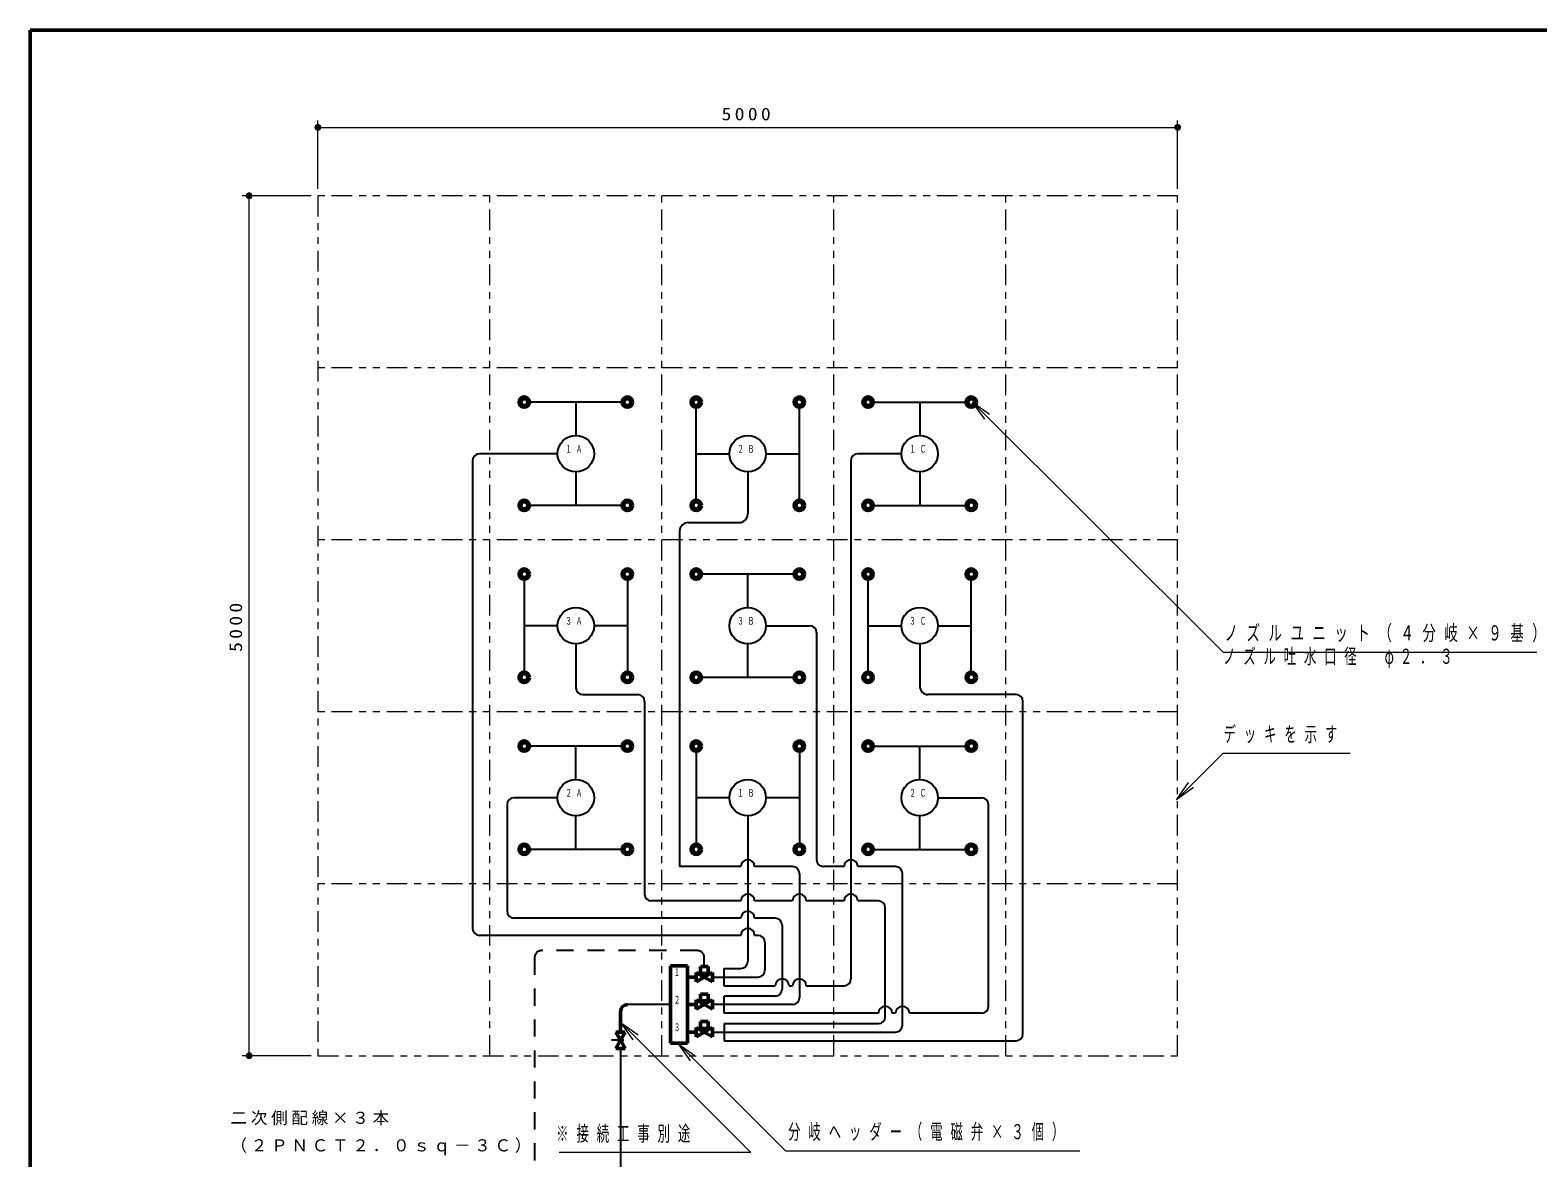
# Model space of a CAD drawing. Units: millimetres on the paper, with parts at other scales. Extents: x -385 to 15, y -594 to 267.
# Drawn here: x -385 to -165.8, y -490.9 to -327 of the extents above; entities that cross this region are included whole.
import ezdxf
from ezdxf.enums import TextEntityAlignment as Align

# ---------------------------------------------------------------- set-up
doc = ezdxf.new("R2010")
doc.units = ezdxf.units.MM
doc.linetypes.add('USER1', pattern=[4.5, 2.5, -2])
doc.linetypes.add('USER3', pattern=[8, 3, -1, 1, -1, 1, -1])
doc.layers.add('1_40', color=4, linetype='Continuous', lineweight=25)
doc.layers.add('NAKAMURA図枠', color=7, linetype='Continuous', lineweight=13)
doc.styles.add('ＭＳ ゴシック', font='')
doc.styles.get('ＭＳ ゴシック').set_extended_font_data('MS Gothic')

# ---------------------------------------------------------------- blocks, each defined once
blk = doc.blocks.new('filled_dot')
at = {"color": 0, "linetype": 'Continuous', "lineweight": -2, "const_width": 1.25}
blk.add_lwpolyline([(-0.625, 0, 1), (0.625, 0, 1)], format="xyb", close=True, dxfattribs=at)

msp = doc.modelspace()

# ---------------------------------------------------------------- linework, layer by layer
at = {"layer": '1_40', "color": 7, "lineweight": 13}
for p, q in [((-343.163, -350.072), (-343.163, -340.133)), ((-343.163, -341.133), (-218.163, -341.133)), ((-218.163, -350.072), (-218.163, -340.133)), ((-344.163, -351.072), (-354.163, -351.072)), ((-353.163, -476.072), (-353.163, -351.072)), ((-246.217, -383.542), (-247.989, -381.07)), ((-247.989, -381.07), (-245.511, -382.834)), ((-247.989, -381.07), (-245.864, -383.188)), ((-218.328, -438.855), (-216.561, -436.38)), ((-218.328, -438.855), (-216.207, -436.734)), ((-215.853, -437.088), (-218.328, -438.855)), ((-297.309, -473.758), (-299.076, -471.283)), ((-299.076, -471.283), (-296.601, -473.051)), ((-299.076, -471.283), (-296.955, -473.405)), ((-288.967, -476.838), (-290.735, -474.364)), ((-290.735, -474.364), (-288.26, -476.131)), ((-290.735, -474.364), (-288.613, -476.485)), ((-344.163, -476.072), (-354.163, -476.072))]:
    msp.add_line(p, q, dxfattribs=at)
at = {"layer": '1_40', "color": 7, "linetype": 'USER3', "lineweight": 13}
for p, q in [((-343.163, -351.072), (-343.163, -476.072)), ((-218.163, -351.072), (-343.163, -351.072)), ((-318.163, -476.072), (-318.163, -351.072)), ((-293.163, -476.072), (-293.163, -351.072)), ((-268.163, -476.072), (-268.163, -351.072)), ((-243.163, -476.072), (-243.163, -351.072)), ((-218.163, -476.072), (-218.163, -351.072)), ((-218.163, -376.072), (-343.163, -376.072)), ((-218.163, -401.072), (-343.163, -401.072)), ((-218.163, -426.072), (-343.163, -426.072)), ((-218.163, -451.072), (-343.163, -451.072)), ((-343.163, -476.072), (-218.163, -476.072))]:
    msp.add_line(p, q, dxfattribs=at)
at = {"layer": '1_40', "color": 7}
for p, q in [((-298.913, -381.072), (-312.413, -381.072)), ((-305.663, -381.072), (-305.663, -385.924)), ((-262.413, -381.072), (-248.913, -381.072)), ((-255.663, -381.072), (-255.663, -385.924)), ((-288.163, -395.322), (-288.163, -381.822)), ((-273.163, -395.322), (-273.163, -381.822)), ((-288.163, -388.572), (-283.312, -388.572)), ((-278.014, -388.572), (-273.163, -388.572)), ((-305.663, -391.221), (-305.663, -396.072)), ((-255.663, -391.221), (-255.663, -396.072)), ((-298.913, -396.072), (-312.413, -396.072)), ((-262.413, -396.072), (-248.913, -396.072)), ((-313.163, -406.822), (-313.163, -420.322)), ((-298.163, -406.822), (-298.163, -420.322)), ((-273.913, -406.072), (-287.413, -406.072)), ((-280.663, -410.924), (-280.663, -406.072)), ((-263.163, -420.322), (-263.163, -406.822)), ((-248.163, -420.322), (-248.163, -406.822)), ((-308.312, -413.572), (-313.163, -413.572)), ((-298.163, -413.572), (-303.014, -413.572)), ((-263.163, -413.572), (-258.312, -413.572)), ((-253.014, -413.572), (-248.163, -413.572)), ((-280.663, -421.072), (-280.663, -416.221)), ((-273.913, -421.072), (-287.413, -421.072)), ((-298.913, -431.072), (-312.413, -431.072)), ((-305.663, -435.924), (-305.663, -431.072)), ((-288.163, -431.822), (-288.163, -445.322)), ((-273.163, -431.822), (-273.163, -445.322)), ((-262.413, -431.072), (-248.913, -431.072)), ((-255.663, -435.924), (-255.663, -431.072)), ((-283.312, -438.572), (-288.163, -438.572)), ((-273.163, -438.572), (-278.014, -438.572)), ((-305.663, -446.072), (-305.663, -441.221)), ((-255.663, -446.072), (-255.663, -441.221)), ((-298.913, -446.072), (-312.413, -446.072)), ((-262.413, -446.072), (-248.913, -446.072)), ((-291.913, -468.645), (-298.163, -468.645)), ((-299.163, -473.822), (-300.463, -473.822)), ((-299.163, -475.004), (-299.163, -521.257))]:
    msp.add_line(p, q, dxfattribs=at)
at = {"layer": '1_40', "color": 40}
for p, q in [((-320.663, -389.572), (-320.663, -457.572)), ((-308.312, -388.572), (-319.663, -388.572)), ((-265.663, -389.572), (-265.663, -464.895)), ((-258.312, -388.572), (-264.663, -388.572)), ((-280.663, -441.221), (-280.663, -462.395)), ((-281.663, -458.572), (-319.663, -458.572)), ((-279.163, -458.572), (-279.663, -458.572)), ((-278.163, -459.572), (-278.163, -463.645)), ((-285.8, -464.645), (-279.163, -464.645)), ((-284.163, -463.395), (-284.163, -465.895)), ((-284.163, -463.395), (-281.663, -463.395)), ((-284.163, -465.895), (-276.663, -465.895)), ((-274.663, -465.895), (-274.163, -465.895)), ((-272.163, -465.895), (-266.663, -465.895))]:
    msp.add_line(p, q, dxfattribs=at)
at = {"layer": '1_40', "color": 5}
for p, q in [((-280.663, -391.221), (-280.663, -397.322)), ((-289.318, -398.572), (-281.913, -398.572)), ((-290.568, -399.822), (-290.568, -448.572)), ((-315.663, -439.572), (-315.663, -455.072)), ((-308.312, -438.572), (-314.663, -438.572)), ((-253.014, -438.572), (-246.663, -438.572)), ((-245.663, -468.895), (-245.663, -439.572)), ((-281.663, -448.572), (-290.568, -448.572)), ((-274.163, -448.572), (-279.663, -448.572)), ((-273.163, -449.572), (-273.163, -467.645)), ((-281.663, -456.072), (-314.663, -456.072)), ((-276.663, -456.072), (-279.663, -456.072)), ((-275.663, -457.072), (-275.663, -466.395)), ((-274.163, -468.645), (-285.8, -468.645)), ((-276.663, -467.395), (-284.116, -467.395)), ((-284.116, -468.645), (-284.116, -467.395)), ((-284.116, -469.895), (-284.116, -468.645)), ((-261.663, -469.895), (-284.116, -469.895)), ((-259.163, -469.895), (-259.663, -469.895)), ((-246.663, -469.895), (-257.163, -469.895))]:
    msp.add_line(p, q, dxfattribs=at)
at = {"layer": '1_40', "color": 3}
for p, q in [((-278.014, -413.572), (-271.663, -413.572)), ((-305.663, -416.221), (-305.663, -422.572)), ((-270.663, -414.572), (-270.663, -447.572)), ((-255.663, -416.221), (-255.663, -422.322)), ((-304.663, -423.572), (-296.663, -423.572)), ((-295.663, -424.572), (-295.663, -452.572)), ((-241.663, -423.572), (-254.413, -423.572)), ((-240.663, -472.895), (-240.663, -424.572)), ((-266.663, -448.572), (-269.663, -448.572)), ((-259.163, -448.572), (-264.663, -448.572)), ((-258.163, -471.645), (-258.163, -449.572)), ((-281.663, -453.572), (-294.663, -453.572)), ((-274.163, -453.572), (-279.663, -453.572)), ((-266.663, -453.572), (-272.163, -453.572)), ((-261.663, -453.572), (-264.663, -453.572)), ((-260.663, -470.395), (-260.663, -454.572)), ((-285.8, -472.645), (-259.163, -472.645)), ((-284.116, -471.395), (-261.663, -471.395)), ((-284.116, -471.395), (-284.116, -472.645)), ((-284.116, -472.645), (-284.116, -473.895)), ((-284.116, -473.895), (-241.663, -473.895))]:
    msp.add_line(p, q, dxfattribs=at)
at = {"layer": '1_40', "color": 7, "linetype": 'USER1'}
for p, q in [((-311.663, -461.796), (-311.663, -492.084)), ((-286.982, -463.102), (-286.982, -461.796))]:
    msp.add_line(p, q, dxfattribs=at)
at = {"layer": '1_40', "color": 140, "linetype": 'USER1'}
msp.add_line((-287.982, -460.796), (-310.663, -460.796), dxfattribs=at)
at = {"layer": '1_40', "color": 140, "lineweight": 50}
for p, q in [((-291.913, -463.02), (-289.413, -463.02)), ((-291.913, -474.27), (-291.913, -463.02)), ((-289.413, -463.02), (-289.413, -474.27)), ((-289.413, -464.645), (-288.163, -464.645)), ((-288.163, -463.963), (-286.982, -464.645)), ((-288.163, -465.327), (-288.163, -463.963)), ((-288.163, -465.327), (-286.982, -464.645)), ((-287.544, -464.102), (-287.544, -463.102)), ((-287.544, -463.102), (-286.419, -463.102)), ((-286.419, -464.102), (-287.544, -464.102)), ((-285.8, -463.963), (-286.982, -464.645)), ((-286.982, -464.645), (-286.982, -464.102)), ((-285.8, -465.327), (-286.982, -464.645)), ((-286.419, -463.102), (-286.419, -464.102)), ((-285.8, -463.963), (-285.8, -465.327)), ((-289.413, -468.645), (-288.163, -468.645)), ((-288.163, -467.963), (-286.982, -468.645)), ((-288.163, -469.327), (-288.163, -467.963)), ((-288.163, -469.327), (-286.982, -468.645)), ((-287.544, -468.102), (-287.544, -467.102)), ((-287.544, -467.102), (-286.419, -467.102)), ((-286.419, -468.102), (-287.544, -468.102)), ((-285.8, -467.963), (-286.982, -468.645)), ((-286.982, -468.645), (-286.982, -468.102)), ((-285.8, -469.327), (-286.982, -468.645)), ((-286.419, -467.102), (-286.419, -468.102)), ((-285.8, -467.963), (-285.8, -469.327)), ((-299.163, -469.645), (-299.163, -472.641)), ((-287.544, -472.102), (-287.544, -471.102)), ((-287.544, -471.102), (-286.419, -471.102)), ((-286.419, -471.102), (-286.419, -472.102)), ((-299.845, -472.641), (-299.163, -473.822)), ((-298.481, -472.641), (-299.845, -472.641)), ((-298.481, -472.641), (-299.163, -473.822)), ((-289.413, -472.645), (-288.163, -472.645)), ((-288.163, -471.963), (-286.982, -472.645)), ((-288.163, -473.327), (-288.163, -471.963)), ((-288.163, -473.327), (-286.982, -472.645)), ((-286.419, -472.102), (-287.544, -472.102)), ((-285.8, -471.963), (-286.982, -472.645)), ((-286.982, -472.645), (-286.982, -472.102)), ((-285.8, -473.327), (-286.982, -472.645)), ((-285.8, -471.963), (-285.8, -473.327)), ((-299.845, -475.004), (-299.163, -473.822)), ((-299.845, -475.004), (-298.481, -475.004)), ((-298.481, -475.004), (-299.163, -473.822)), ((-289.413, -474.27), (-291.913, -474.27))]:
    msp.add_line(p, q, dxfattribs=at)
at = {"layer": '1_40', "color": 7, "lineweight": 13}
for points in [[(-247.989, -381.07), (-211.543, -417.409), (-165.924, -417.409)], [(-218.328, -438.855), (-211.563, -432.09), (-193.08, -432.09)], [(-299.076, -471.283), (-280.208, -490.152), (-308.109, -490.152)], [(-290.735, -474.364), (-275.195, -489.903), (-232.382, -489.903)]]:
    msp.add_lwpolyline(points, dxfattribs=at)
at = {"layer": '1_40', "color": 140, "lineweight": 50}
for centre, radius in [((-313.163, -381.072), 0.75), ((-313.163, -381.072), 0.5), ((-298.163, -381.072), 0.75), ((-298.163, -381.072), 0.5), ((-288.163, -381.072), 0.75), ((-288.163, -381.072), 0.5), ((-273.163, -381.072), 0.75), ((-273.163, -381.072), 0.5), ((-263.163, -381.072), 0.75), ((-263.163, -381.072), 0.5), ((-248.163, -381.072), 0.75), ((-248.163, -381.072), 0.5), ((-313.163, -396.072), 0.75), ((-313.163, -396.072), 0.5), ((-298.163, -396.072), 0.75), ((-298.163, -396.072), 0.5), ((-288.163, -396.072), 0.75), ((-288.163, -396.072), 0.5), ((-273.163, -396.072), 0.75), ((-273.163, -396.072), 0.5), ((-263.163, -396.072), 0.75), ((-263.163, -396.072), 0.5), ((-248.163, -396.072), 0.75), ((-248.163, -396.072), 0.5), ((-313.163, -406.072), 0.75), ((-298.163, -406.072), 0.75), ((-288.163, -406.072), 0.75), ((-273.163, -406.072), 0.75), ((-263.163, -406.072), 0.75), ((-248.163, -406.072), 0.75), ((-313.163, -406.072), 0.5), ((-298.163, -406.072), 0.5), ((-288.163, -406.072), 0.5), ((-273.163, -406.072), 0.5), ((-263.163, -406.072), 0.5), ((-248.163, -406.072), 0.5), ((-313.163, -421.072), 0.75), ((-313.163, -421.072), 0.5), ((-298.163, -421.072), 0.75), ((-298.163, -421.072), 0.5), ((-288.163, -421.072), 0.75), ((-288.163, -421.072), 0.5), ((-273.163, -421.072), 0.75), ((-273.163, -421.072), 0.5), ((-263.163, -421.072), 0.75), ((-263.163, -421.072), 0.5), ((-248.163, -421.072), 0.75), ((-248.163, -421.072), 0.5), ((-313.163, -431.072), 0.75), ((-313.163, -431.072), 0.5), ((-298.163, -431.072), 0.75), ((-298.163, -431.072), 0.5), ((-288.163, -431.072), 0.75), ((-288.163, -431.072), 0.5), ((-273.163, -431.072), 0.75), ((-273.163, -431.072), 0.5), ((-263.163, -431.072), 0.75), ((-263.163, -431.072), 0.5), ((-248.163, -431.072), 0.75), ((-248.163, -431.072), 0.5), ((-313.163, -446.072), 0.75), ((-313.163, -446.072), 0.5), ((-298.163, -446.072), 0.75), ((-298.163, -446.072), 0.5), ((-288.163, -446.072), 0.75), ((-288.163, -446.072), 0.5), ((-273.163, -446.072), 0.75), ((-273.163, -446.072), 0.5), ((-263.163, -446.072), 0.75), ((-263.163, -446.072), 0.5), ((-248.163, -446.072), 0.75), ((-248.163, -446.072), 0.5)]:
    msp.add_circle(centre, radius, dxfattribs=at)
at = {"layer": '1_40', "color": 7}
for centre, radius in [((-305.663, -388.572), 2.649), ((-280.663, -388.572), 2.649), ((-255.663, -388.572), 2.649), ((-305.663, -413.572), 2.649), ((-280.663, -413.572), 2.649), ((-255.663, -413.572), 2.649), ((-305.663, -438.572), 2.649), ((-280.663, -438.572), 2.649), ((-255.663, -438.572), 2.649), ((-299.163, -473.822), 0.341)]:
    msp.add_circle(centre, radius, dxfattribs=at)
at = {"layer": '1_40', "color": 40}
for centre, start, end in [((-319.663, -389.572), 90, 180), ((-264.663, -389.572), 90, 180), ((-319.663, -457.572), 180, 270), ((-280.663, -458.572), 0, 180), ((-279.163, -459.572), 0, 90), ((-281.663, -462.395), 270, 0), ((-279.163, -463.645), 270, 0), ((-275.663, -465.895), 0, 180), ((-273.163, -465.895), 0, 180), ((-266.663, -464.895), 270, 0)]:
    msp.add_arc(centre, 1, start, end, dxfattribs=at)
at = {"layer": '1_40', "color": 5}
for centre, radius, start, end in [((-289.318, -399.822), 1.25, 90, 180), ((-281.913, -397.322), 1.25, 270, 0), ((-314.663, -439.572), 1, 90, 180), ((-246.663, -439.572), 1, 0, 90), ((-280.663, -448.572), 1, 0, 180), ((-274.163, -449.572), 1, 0, 90), ((-314.663, -455.072), 1, 180, 270), ((-280.663, -456.072), 1, 0, 180), ((-276.663, -457.072), 1, 0, 90), ((-276.663, -466.395), 1, 270, 0), ((-274.163, -467.645), 1, 270, 0), ((-260.663, -469.895), 1, 0, 180), ((-258.163, -469.895), 1, 0, 180), ((-246.663, -468.895), 1, 270, 0)]:
    msp.add_arc(centre, radius, start, end, dxfattribs=at)
at = {"layer": '1_40', "color": 3}
for centre, radius, start, end in [((-271.663, -414.572), 1, 0, 90), ((-304.663, -422.572), 1, 180, 270), ((-254.413, -422.322), 1.25, 180, 270), ((-296.663, -424.572), 1, 0, 90), ((-241.663, -424.572), 1, 0, 90), ((-269.663, -447.572), 1, 180, 270), ((-265.663, -448.572), 1, 0, 180), ((-259.163, -449.572), 1, 0, 90), ((-294.663, -452.572), 1, 180, 270), ((-280.663, -453.572), 1, 0, 180), ((-273.163, -453.572), 1, 0, 180), ((-265.663, -453.572), 1, 0, 180), ((-261.663, -454.572), 1, 0, 90), ((-261.663, -470.395), 1, 270, 0), ((-259.163, -471.645), 1, 270, 0), ((-241.663, -472.895), 1, 270, 0)]:
    msp.add_arc(centre, radius, start, end, dxfattribs=at)
at = {"layer": '1_40', "color": 7, "linetype": 'USER1'}
msp.add_arc((-310.663, -461.796), 1, 90, 180, dxfattribs=at)
at = {"layer": '1_40', "color": 140, "linetype": 'USER1'}
msp.add_arc((-287.982, -461.796), 1, 0, 90, dxfattribs=at)
at = {"layer": '1_40', "color": 140, "lineweight": 50}
msp.add_arc((-298.163, -469.645), 1, 90, 180, dxfattribs=at)
at = {"layer": 'NAKAMURA図枠', "lineweight": 50}
for p, q in [((-385, -327), (-385, -594)), ((0, -327), (-385, -327))]:
    msp.add_line(p, q, dxfattribs=at)

# ---------------------------------------------------------------- block references
at = {"layer": '1_40', "color": 7, "lineweight": 13, "xscale": 0.4, "yscale": 0.4}
msp.add_blockref('filled_dot', (-343.163, -341.133), dxfattribs=at)
for p, rotation in [((-218.163, -341.133), 180), ((-353.163, -351.072), 270), ((-353.163, -476.072), 90)]:
    msp.add_blockref('filled_dot', p, dxfattribs=dict(at, rotation=rotation))

# ---------------------------------------------------------------- texts
at = {"layer": '1_40', "color": 7, "style": 'ＭＳ ゴシック', "width": 0.6}
for s, p in [('１', (-291.413, -463.395)), ('２', (-291.413, -467.395)), ('３', (-291.413, -471.395))]:
    msp.add_text(s, height=1.1, dxfattribs=at).set_placement(p, align=Align.TOP_LEFT)
at = {"layer": '1_40', "color": 7, "style": 'ＭＳ ゴシック'}
for s, insert, char_height, attachment_point in [('\\T1.33;\\W1.15;5000', (-280.663, -340.133), 1.833, 8), ('\\T1.64;\\W0.6;１Ａ', (-307.163, -387.322), 1.1, 1), ('\\T1.64;\\W0.6;２Ｂ', (-282.163, -387.322), 1.1, 1), ('\\T1.64;\\W0.6;１Ｃ', (-257.163, -387.322), 1.1, 1), ('\\T1.64;\\W0.6;３Ａ', (-307.163, -412.322), 1.1, 1), ('\\T1.64;\\W0.6;３Ｂ', (-282.163, -412.322), 1.1, 1), ('\\T1.64;\\W0.6;３Ｃ', (-257.163, -412.322), 1.1, 1), ('\\T1.64;\\W0.65;ノズルユニット（４分岐×９基）', (-211.35, -414.759), 2.199, 4), ('\\T1.63;\\W0.6;ノズル吐水口径\u3000φ２．３', (-211.543, -416.909), 2.199, 1), ('\\T1.64;\\W0.6;デッキを示す', (-211.497, -429.44), 2.199, 4), ('\\T1.64;\\W0.6;２Ａ', (-307.163, -437.322), 1.1, 1), ('\\T1.64;\\W0.6;１Ｂ', (-282.163, -437.322), 1.1, 1), ('\\T1.64;\\W0.6;２Ｃ', (-257.163, -437.322), 1.1, 1), ('\\T1.23;二次側配線×３本', (-355.866, -484.218), 1.76, 1), ('\\T1.64;\\W0.6;※接続工事別途', (-308.526, -487.502), 2.199, 4), ('\\T1.64;\\W0.6;分岐ヘッダー（電磁弁×３個）', (-274.803, -487.253), 2.199, 4), ('\\T1.23;（２ＰＮＣＴ２．０ｓｑ－３Ｃ）', (-355.866, -488.218), 1.76, 1)]:
    msp.add_mtext(s, dxfattribs=dict(at, insert=insert, char_height=char_height, attachment_point=attachment_point))
at = {"layer": '1_40', "color": 7, "insert": (-354.163, -413.572), "char_height": 1.833, "attachment_point": 8, "rotation": 90, "style": 'ＭＳ ゴシック'}
msp.add_mtext('\\T1.33;\\W1.15;5000', dxfattribs=at)

doc.saveas('drawing.dxf')
